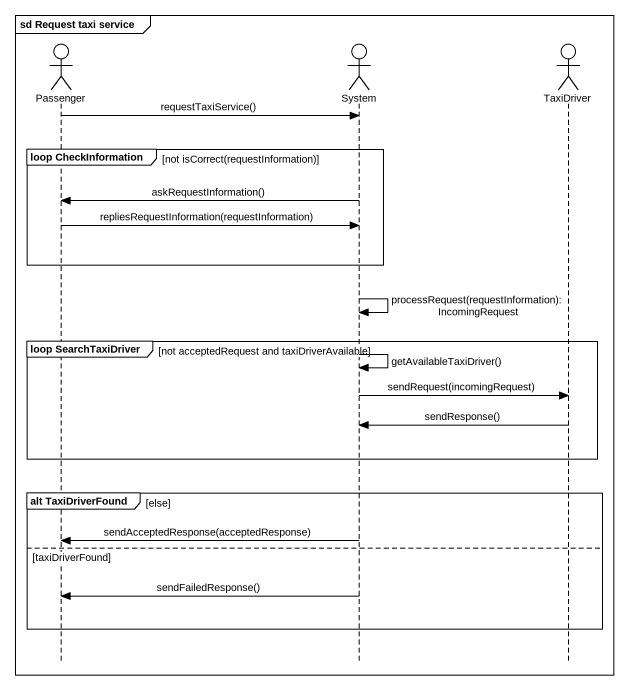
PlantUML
@startuml
mainframe sd Request taxi service
hide footbox
actor Passenger
actor System
actor TaxiDriver

Passenger -> System : requestTaxiService()
group loop CheckInformation [not isCorrect(requestInformation)]
  System -> Passenger : askRequestInformation()
  Passenger -> System : repliesRequestInformation(requestInformation)
end
System -> System : processRequest(requestInformation): IncomingRequest
group loop SearchTaxiDriver [not acceptedRequest and taxiDriverAvailable]
  System -> System : getAvailableTaxiDriver()
  System -> TaxiDriver : sendRequest(incomingRequest)
  TaxiDriver -> System : sendResponse()
end
group alt TaxiDriverFound [else]
  System -> Passenger : sendAcceptedResponse(acceptedResponse)
else taxiDriverFound
  System -> Passenger : sendFailedResponse()
end
@enduml
